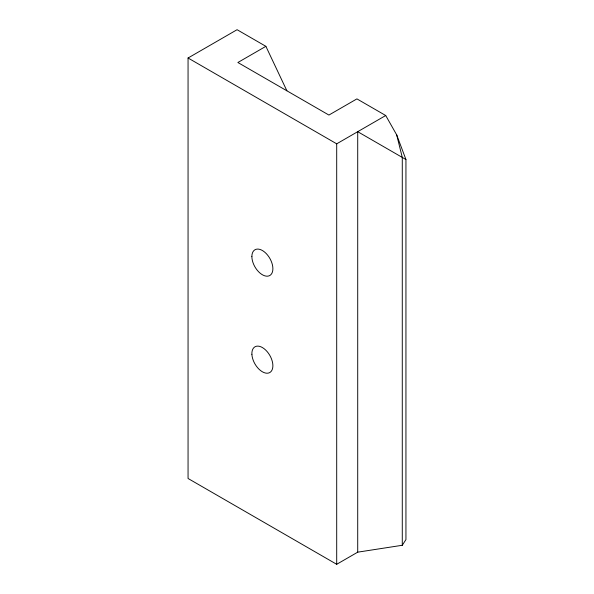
<?xml version="1.0" encoding="UTF-8"?>
<svg xmlns="http://www.w3.org/2000/svg" width="594" height="594" viewBox="0 0 594 594"><rect width="100%" height="100%" fill="white"/><g stroke="black" fill="none" stroke-linecap="round" stroke-linejoin="round"><path stroke-width="0.89" d="M265.882 46.332L237.08 29.7L188.06 58.004L188.06 478.482L336.701 564.3L357.714 552.168L402.279 545.277L405.94 539.582L405.94 159.534L396.703 134.905L385.721 115.518L356.92 98.886L328.913 115.058L237.875 62.504L265.882 46.332L286.895 90.8M188.06 58.004L336.701 143.822L385.721 115.518M405.94 159.534L357.714 131.69L357.714 552.168M396.703 134.905L402.279 157.417L402.279 545.277M336.701 143.822L336.701 564.3M251.878 256.571A14.857 8.576 60 0 0 267.634 276.173A14.857 8.576 60 0 0 267.634 255.16A14.857 8.576 60 0 0 251.878 256.571M251.893 354.291A14.857 8.576 60 0 0 268.139 373.136A14.857 8.576 60 0 0 267.114 351.574A14.857 8.576 60 0 0 251.893 354.291"/></g></svg>
